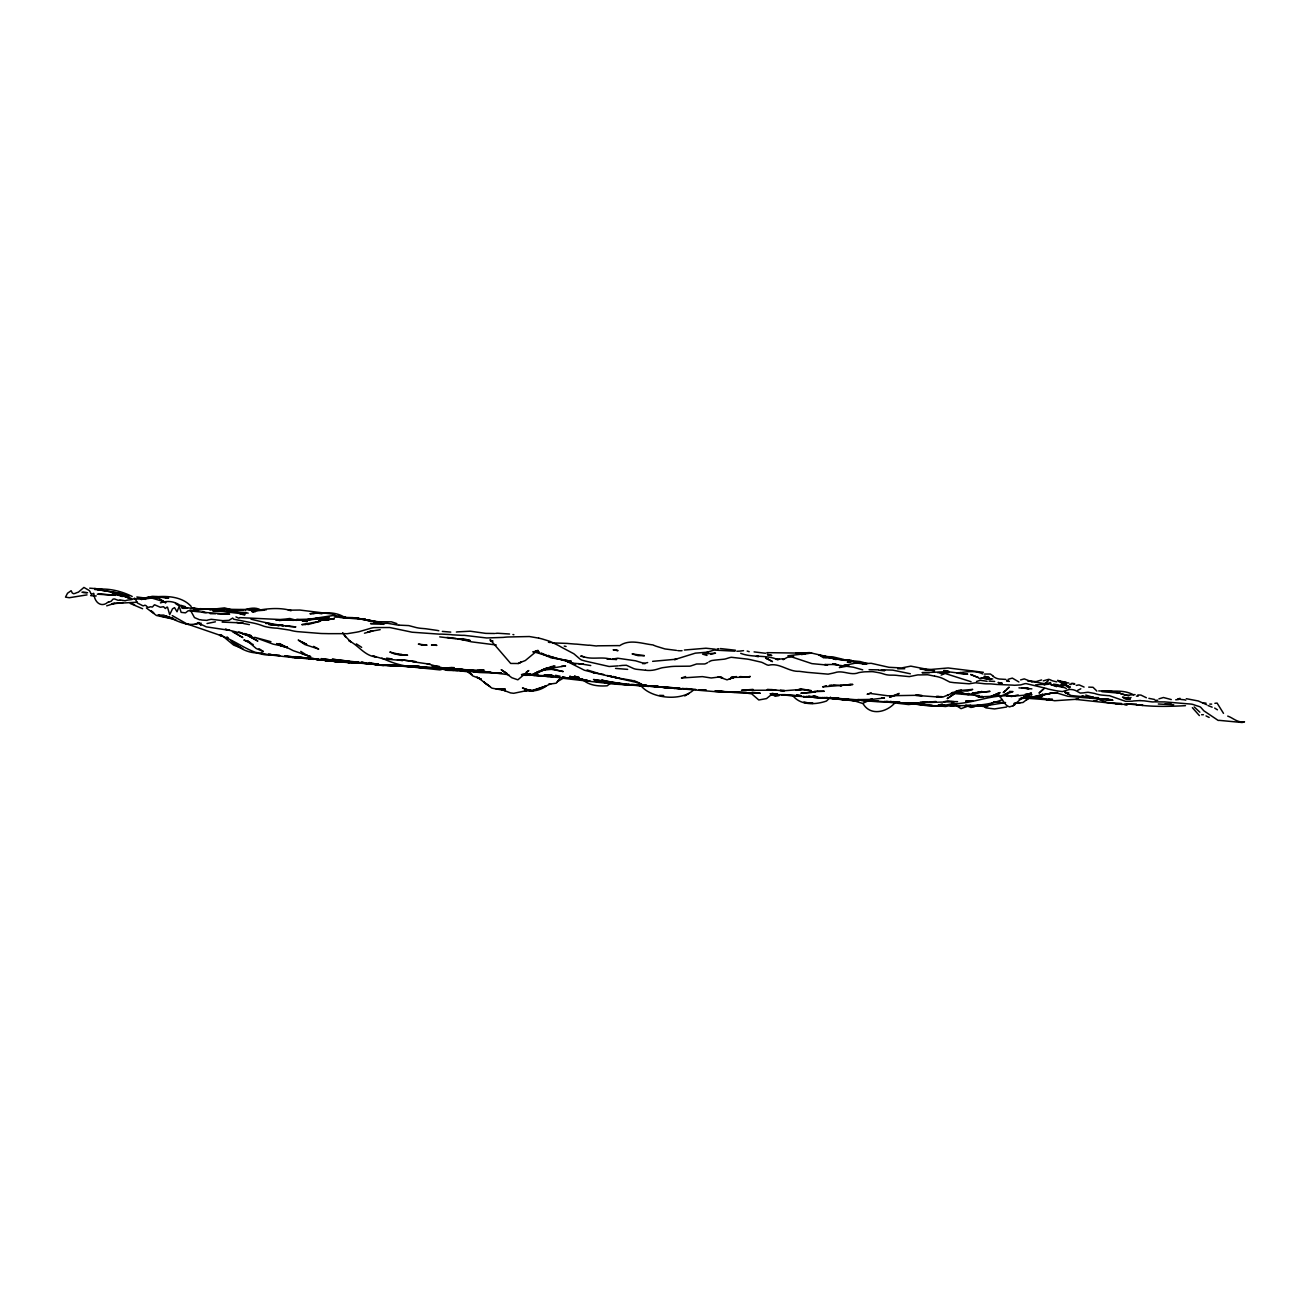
<?xml version="1.0" encoding="UTF-8"?>
<svg xmlns="http://www.w3.org/2000/svg" width="1310" height="1310" viewBox="0 0 1310 1310"><rect width="100%" height="100%" fill="white"/><g stroke="black" fill="none" stroke-linecap="round" stroke-linejoin="round"><path stroke-width="1.5" d="M1044.627 684.59L1046.592 682.526M1048.295 680.725L1044.43 684.475L1051.062 683.836M1006.473 689.764L1009.158 687.144L1003.231 692.613L1005.196 690.976L1004.492 691.631M830.524 697.116L826.495 701.03C815.753 704.764 800.557 705.697 792.779 695.577M1014.726 704.862L1012.892 705.795L1022.111 698.017L1029.283 695.43L1026.27 695.201M1042.793 689.551L1039.043 693.056L1044.332 688.471M895.451 702.242C887.394 712.083 870.544 716.586 863.061 703.667M610.788 683.05L607.185 685.801C598.637 686.456 588.779 685.539 582.393 679.333M1014.399 703.486L1023.028 702.487L1029.005 697.821M1026.123 700.195L1028.874 698.312M639.673 683.935C648.859 698.558 680.823 701.914 693.498 690.042M993.111 702.471L986.397 706.942L976.818 705.517L980.257 705.468L973.854 706.532L964.946 705.631M1043.251 684.573L1046.297 682.444M1214.894 703.323L1217.088 703.077L1223.507 713.361M871.297 692.908L867.154 694.251L870.2 693.448L887.885 695.79L918.408 695.266L922.142 695.61L915.641 695.332L940.22 697.182L941.874 696.658L936.355 696.511L943.003 697.018L958.969 690.517L955.923 691.254L961.573 690.321L957.692 690.861L967.435 691.041L972.708 689.404L957.348 690.73M1044.201 694.513L1053.797 692.777L1044.201 694.513L1041.024 696.363L1020.85 697.984M708.907 661.877L710.135 661.19A11.037 9.285 -82.8 0 1 711.969 660.502L715.031 660.093A69.004 58.164 -86.7 0 0 716.898 659.913L724.037 659.192A18.045 15.163 -84.3 0 0 725.806 658.832L729.572 657.653A17.57 14.688 -82.8 0 1 731.406 657.292L747.109 659.077A74.424 61.93 -80.2 0 1 749.975 659.585L761.372 662.205A18.324 15.196 -82.7 0 1 763.042 662.909L766.89 664.825A12.134 10.021 -83.9 0 0 768.577 665.251C778.942 662.533 787.67 671.08 797.675 671.342A29.934 24.431 -82 0 1 799.362 671.342L806.027 672.194A55.757 45.375 -85.5 0 0 807.68 672.39L828.116 674.159L833.127 673.127A35.796 28.787 -82 0 1 834.83 672.701C842.936 669.737 850.763 676.058 858.82 672.603A90.226 71.641 -80.3 0 1 864.813 671.833L871.805 671.637A37.319 29.672 -82.1 0 1 873.393 671.752L878.65 672.652A61.848 49.141 -81.3 0 1 881.761 673.405L884.856 674.355A35.354 27.952 -84.7 0 0 890.079 675.141L893.24 675.158A58.459 46.079 -81.4 0 1 898.447 675.583L909.32 676.615L917.786 674.896A17.538 13.722 -82.9 0 1 919.342 674.928L927.595 674.748L934.636 676.157M707.662 662.614L706.417 663.302A10.676 9.023 -83.7 0 1 704.551 663.974L696.625 663.99L691.664 665.66A14.934 12.691 -83.7 0 1 689.797 666.168L677.548 666.299A91.307 77.454 -78.3 0 0 670.753 666.593L662.631 667.691A34.568 29.508 -81 0 0 660.715 668.149L656.883 669.312A36.221 31.194 -84.5 0 1 645.568 670.261M684.721 695.938L689.06 693.448M1013.138 705.664L1009.519 706.892C1003.526 705.189 1003.001 697.559 997.499 695.283M982.287 696.298L977.931 696.969L1000.987 695.872L1013.007 691.598L1009.47 691.402M1004.721 694.431L1008.471 692.384M1001.56 699.917C985.578 706.548 967.5 705.55 950.471 705.615L953.991 705.697L949.75 705.648L955.629 704.436L945.509 706.532L939.204 705.877M547.498 667.789L541.62 670.278L551.395 669.328L563.202 671.555L553.704 669.295L544.42 668.951M984.416 674.06L990.426 674.028L993.291 676.124M1203.415 714.72L1201.597 714.72M861.62 699.884L857.641 699.606L871.33 699.425L862.569 703.421L850.96 699.818L847.013 699.556L854.857 700.932L824.252 697.591M1129.744 698.115L1131.038 697.51M869.365 700.13L872.133 698.721M518.236 663.515L521.02 662.123L518.236 663.515L510.671 663.45L490.12 639.575L491.479 641.278L490.349 640.803L493.018 641.114L491.823 641.016M526.342 672.046L528.798 670.556L517.859 679.825L511.817 677.728L501.19 669.688L506.02 672.767M1077.721 690.321L1080.815 688.782M898.644 694.251L889.572 697.247L899.135 693.383M528.241 689.879L531.074 690.632L528.847 690.386L533.219 690.141L546.45 685.867C540.277 690.616 532.22 691.909 524.606 690.452L526.898 690.583L513.684 693.301L510.54 692.908L501.141 689.306L505.267 690.599L491.954 688.159L483.603 681.937L488.139 685.408M114.412 603.353L106.699 605.859M1043.284 680.872L1048.557 679.35A9.432 6.599 -85.2 0 1 1049.638 679.579L1051.799 680.529A15.736 11.053 -84.3 0 0 1052.863 680.922L1056.761 681.888M1020.588 679.906L1024.256 678.891L1032.002 681.904M563.955 677.778L557.274 681.724L559.648 679.137L556.177 683.198L548.775 684.229L550.937 683.787L541.996 687.701M1158.941 698.836L1163.411 697.51L1171.287 699.556M1209.785 704.092L1211.668 704.109M555.014 666.02L546.532 668.87L549.954 667.429M546.45 685.867L531.909 691.107L522.444 687.996L526.833 689.502M941.12 675.108L945.067 673.455L971.054 681.708M947.064 695.544L948.309 695.037M970.366 705.288L961.049 708.644L956.054 705.451M1005.556 702.52L986.479 705.664L973.346 705.713M862.717 669.852L853.252 667.183L833.291 664.514L824.727 664.514L827.592 665.103L811.905 663.63L792.108 657.047L787.67 657.211L783.02 659.634L784.526 658.717L776.175 659.307L777.452 659.487C765.826 654.525 752.497 657.947 740.707 653.346M777.747 659.798L779.188 659.258M1061.231 683.231L1068.747 682.919M215.397 621.824L207.029 623.511M685.588 676.549L681.429 678.007L702.373 676.615L711.199 677.99L720.418 676.844L722.629 677.843L718.207 676.713L727.034 679.841L736.302 676.517M148.423 596.951L143.789 598.605L155.775 596.427L168.712 598.015M897.645 668.788L904.784 668.739M975.524 706.205L971.005 707.466L965.634 705.255M119.898 600.226C116.475 601.208 113.97 596.427 111.677 600.635A17.128 4.274 -85.3 0 1 111.104 601.29L108.992 601.961M519.841 662.713L525.359 660.502L537.509 650.448L534.054 652.085L538.344 650.53L532.941 651.971M364.475 633.205L372.842 630.945L367.635 631.928M779.057 695.61L775.176 696.265L771.574 694.087M826.381 685.67L822.631 686.899L852.859 684.459L848.683 684.557M840.856 666.528L845.851 664.89L848.946 665.857L839.35 667.56L843.722 665.529L856.986 662.811M753.004 689.371L741.525 690.321L775.864 690.19L767.218 689.551L771.574 689.568L782.987 690.845L801.654 689.404L798.773 689.469M1006.669 707.007L994.519 708.939L985.824 707.858L983.384 705.222M307.883 624.542L320.688 621.12L301.808 624.624L305.852 624.575M1048.213 683.231L1050.636 682.477M938.615 705.108L942.316 703.961M976.507 681.462L980.437 680.283L987.134 681.298M984.727 678.072L989.427 677.581L985.349 676.926M1060.167 685.294L1063.278 684.459L1070.303 687.16L1062.541 683.394L1067.29 685.605L1061.018 685.179M454.881 669.426L448.79 670.278L459.368 670.098M710.708 654.378L715.506 653.133L702.602 654.132L706.991 655.442M245.576 609.625C250.439 607.987 256.171 607.185 260.772 610.018M1177.543 699L1180.097 698.361M975.803 692.532L972.004 693.465L982.091 691.516L968.155 694.611L957.119 691.975L960.132 692.597L952.567 692.368M944.068 701.751L947.785 700.817L954.253 701.701L920.996 702.733M1018.214 694.906L1011.287 696.429L1006.113 695.446L1010.862 696.003C990.819 694.202 971.873 704.191 951.797 703.732L952.468 703.519C938.533 707.727 923.599 704.895 909.369 703.241M191.211 606.481C179.421 593.43 157.315 595.821 141.595 598.866L152.877 596.59M1057.579 692.466L1054.124 693.301L1057.154 693.072M1155.224 700.408L1157.745 700.195M642.702 663.728L647.664 662.549M1135.082 694.595L1126.207 695.283L1120.41 693.547L1128.794 695.905M1076.28 685.441L1078.245 685.015A8.155 5.83 -85.2 0 1 1079.374 684.983L1084.091 687.062M137.304 602.207L111.989 603.615M1227.716 716.095C1232.906 717.749 1237.459 723.071 1244.5 721.794A18.127 12.461 -83.4 0 1 1241.995 722.498L1219.315 720.369A8.662 6.01 -83.2 0 1 1218.103 720.385L1203.841 710.79L1200.893 707.498A6.288 4.405 -83.2 0 0 1199.714 706.712L1194.507 705.009A24.202 16.997 -82.8 0 0 1190.413 704.027L1164.492 701.898A23.089 16.408 -83.9 0 1 1163.215 701.914L1154.225 701.849A19.585 13.984 -83.8 0 1 1151.228 701.8L1143.957 700.817A46.292 33.176 -84.5 0 1 1140.077 700.539M254.975 611.131L252.06 611.77L255.204 611.164M160.426 602.895C167.942 600.127 176.342 601.47 182.139 607.169M801.343 654.574L809.4 653.313L795.727 653.117L798.936 652.937M996.73 695.348L993.062 696.167L995.928 695.577M1028.563 697.477L1019.115 699.082M1043.857 684.622L1046.428 684.082L1035.571 684.868M1125.863 698.787L1129.04 698.115L1122.785 697.346M380.211 629.668L369.682 631.486M766.923 652.658L796.775 653.051M869.054 669.705L878.633 669.852M915.084 703.257L909.451 703.634M980.813 705.288L975.18 706.024L979.258 705.959M317.036 618.271L313.843 618.877L329.137 617.436L306.065 620.318L319.902 617.878L317.036 618.271L319.001 617.927M1180.605 699.425L1184.453 699.802A79.124 60.751 -81 0 0 1185.763 700.146M1185.468 705.681C1169.208 706.499 1152.522 707.007 1136.081 704.665L1143.024 705.37L1127.075 703.912M1050.358 693.367L1043.841 694.873L1040.582 697.067C1016.216 697.935 1057.694 694.218 1033.787 696.904M94.909 589.615C107.617 587.748 120.782 590.826 132.212 596.476M1171.287 704.01L1164.803 704.158M972.806 693.268L990.033 691.352L973.641 693.056M324.078 618.877L328.024 618.189M1014.022 703.339L1019.851 702.946L1016.691 703.323M123.058 602.6L111.661 603.779M209.534 609.576L224.518 607.889L232.148 609.952M251.012 619.172C266.028 623.003 280.438 625.754 295.847 626.868L285.564 626.098M717.029 648.974L718.731 648.712M1136.376 704.125L1121.704 704.354L1075.756 699.393L1078.818 699.114L1054.648 700.735L1038.65 697.608L1041.63 697.952L1024.715 698.132L1030.364 696.855L1023.519 697.051L1035.981 697.018L1043.12 694.218L1033.394 696.953M527.701 674.372L530.632 673.946L522.215 675.158M754.085 651.889L764.565 653.166A35.124 29.033 -82.4 0 1 765.777 653.231M829.328 685.376L832.112 684.983M1041.597 679.956L1036.112 681.609L1027.711 681.02M149.078 598.162L158.723 598.162L165.699 602.862L161.294 600.406M1088.708 687.128L1093.015 687.292L1096.142 690.337A16.473 11.97 -84.5 0 0 1096.847 691.091M956.153 693.154L951.044 693.301L979.471 695.692L975.835 695.675M279.194 620.563L286.825 619.827L239.648 617.616M551.657 666.708L554.212 666.364L550.888 666.692M1136.441 696.101L1138.112 696.232M966.158 693.972L969.072 693.612L962.408 694.234L966.158 693.972L957.97 692.089M936.028 701.489L921.831 702.618M313.286 613.506L319.1 612.834L309.946 613.735C321.327 612.916 334.427 610.788 344.383 617.223M145.115 598.146L134.897 599.227M731.308 677.827L733.993 677.499L729.375 678.891L733.993 677.057L730.996 677.401L749.042 677.188L740.052 676.582M979.438 678.58L981.927 678.285M1175.725 699.802L1179.033 699.425M194.191 609.789L202.002 609.101M1052.225 699.016L1046.084 699.638L1051.979 699.982L1048.802 699.212M743.54 650.661L739.773 651.119A22.385 18.7 -84.9 0 1 738.529 651.185L736.859 651.25M795.94 690.321L800.246 689.862M494.623 633.5L485.83 633.369A37.859 34.371 -87.1 0 1 484.389 633.188L470.29 631.207A14.377 13.133 -82.6 0 0 468.816 631.273L457.386 631.879A26.233 24.088 -86.2 0 1 456.388 632.042M1102.087 691.221C1112.927 691.68 1123.538 689.387 1133.625 694.84M495.606 633.401L496.081 633.352A37.401 33.798 -80.8 0 1 497.554 633.238L509.557 634.007M619.499 665.742L620.154 665.676A46.8 40.757 -85.3 0 0 622.053 665.431L626.393 665.267L633.794 668.624A19.797 17.095 -83.6 0 0 636.873 669.328L645.568 670.245M618.205 665.873L609.134 666.495L586.945 661.452A57.853 50.861 -78.8 0 0 585.013 660.993L581.82 660.093A10.333 9.088 -83.2 0 1 579.953 658.995L573.878 653.788L561.286 647.107A77.699 69.348 -78 0 0 557.487 644.995L551.068 641.867A45.768 40.839 -80.4 0 0 549.136 641.098L542.651 639.1A88.703 79.255 -77.2 0 0 538.688 638.117M243.005 622.921L222.143 622.119M184.202 607.742L185.545 607.611M543.928 675.96L546.27 675.747L532.384 675.24L543.928 675.96L541.62 676.157M937.665 672.685L949.193 672.587M201.134 623.151L195.403 623.871L197.351 623.462C186.953 626.917 175.556 620.187 166.239 615.896M861.8 700.735L865.763 700.392M588.96 645.126L596.181 645.977A8.024 7.025 -84.1 0 0 597.557 645.814L618.385 645.601A5.567 4.847 -84 0 0 619.728 645.65C629.848 638.756 642.178 643.767 653.051 644.929M746.34 692.384L714.703 691.271L734.779 692.302L723.742 691.713L730.227 692.155M588.026 645.224L576.171 644.094A25.627 22.63 -85.3 0 1 574.795 644.062L568.818 643.57A37.613 33.241 -86.1 0 1 567.443 643.423L552.067 642.883M864.846 663.548L871.199 663.302L888.933 667.298L901.526 667.936L910.827 666.135L934.587 670.785L923.288 669.246L926.858 670.081M228.268 610.853L242.923 610.165L226.532 610.902L231.575 610.738M181.926 608.167L187.543 607.791M97.333 594.2L115.657 595.313L98.479 593.807M183.318 607.562L200.774 608.953L191.26 608.167M860.424 699.802L862.586 699.933L843.476 699.18L864.387 700.277L884.479 697.935L881.614 698.214L883.284 698.214M550.855 674.977L543.928 675.174L553.131 675.698L550.789 675.207L562.317 678.236L613.62 684.066L658.995 686.849M851.025 684.491L840.234 685.572L841.577 685.654L833.487 684.786M918.294 703.044L911.269 703.061M151.059 596.525L154.187 596.345M940.072 673.094L943.102 672.931M975.18 706.024L981.321 705.73M682.051 650.693L681.626 650.71A29.475 25.119 -85.2 0 1 677.761 650.628M399.55 660.174L397.438 659.929L402.743 660.502L383.535 658.946L372.957 655.95L376.216 656.981C364.704 656.048 358.694 645.453 349.033 640.803L350.72 641.785L344.776 635.792M864.387 700.277L868.399 700.064M528.814 674.028L524.147 674.257L529.96 674.552M1029.906 681.135L1048 684.295L1044.43 684.475M894.468 702.16L868.956 701.178M528.126 674.765L530.255 674.928L522.608 674.83M198.809 608.904L266.225 609.838M264.014 610.231L254.075 611C266.257 608.626 279.145 607.136 291.279 610.591L288.265 610.198L299.875 610.051L334.656 614.325M684.393 650.038L705.975 648.221L715.342 649.203M957.774 672.734L960.869 672.603L958.331 673.029C966.141 671.67 975.475 670.261 982.795 673.962M253.174 611.573L254.042 611.541M807.206 697.018L803.194 696.576L844.786 699.016L835.747 698.066L822.418 697.771L844.688 699.851L835.403 698.295L839.301 698.672L838.236 698.328M194.633 610.558L196.287 610.771L192.374 610.935L205.474 609.084L224.845 610.46L213.497 610.722M456.273 668.935L440.635 668.706M920.111 669.181L930.493 669.688L928.266 669.672L948.145 667.969L983.401 672.308M965.781 705.566L969.04 705.435M334.165 617.059L352.832 617.632L363.328 619.368L339.748 617.485M920.242 702.094L926.94 702.111L908.665 704.567L886.019 701.914L888.917 701.898L863.896 700.981M437.491 669.033L442.403 668.886L432.677 668.018L439.358 668.624M535.495 674.126L538.017 674.044M446.956 668.755L441.699 668.935L452.441 670.114L448.364 668.706M341.73 616.813L340.076 616.846L345.758 617.354L334.083 615.356L307.834 619.433L311.01 619.122L296.519 619.499L304.084 620.138L284.532 619.908L298.369 619.99L292.769 620.007L296.682 620.367M423.719 645.24L427.06 645.159L418.365 644.127L423.719 645.24L421.64 644.798M950.863 705.615L957.938 705.631M851.516 660.371L848.471 660.437L853.088 661.059M968.467 705.631L976.752 706.057M866.369 663.974L861.063 663.188L864.076 664.121M989.017 681.118L994.683 681.429M957.544 701.62L951.125 701.669M182.892 608.348L186.937 608.282M1024.338 698.066L1052.29 700.13M918.703 703.912L910.204 703.421M456.142 669.033L442.485 668.673M876.423 700.948L872.526 700.997L877.487 701.325M159.198 615.143L164.094 615.094M829.803 697.821L822.14 697.575M415.401 661.746L401.712 659.88L415.81 661.615M652.626 661.337L676.664 659.176L674.552 659.601L695.348 653.15L707.908 652.134L706.991 652.314L714.015 650.071L735.041 651.185M854.431 662.844L865.73 664.039M896.302 702.111L888.802 701.914L895.385 701.931M1173.711 704.796L1158.318 703.994M240.09 609.707L245.871 609.674M856.101 700.375L841.511 699.212L845.425 699.704M265.717 623.495L269.369 623.478M1025.304 694.169L1031.985 694.726L1026.811 694.415L1031.494 693.039L1024.666 695.151L1011.287 696.429L1006.44 694.709M916.672 703.65L913.103 703.65L918.146 703.798M422.852 667.822L427.781 667.822L417.939 667.33L436.099 668.067L411.602 666.741L426.307 667.822M993.668 702.013L1003.771 702.668M330.349 660.731L323.57 660.224L335.36 660.748M292.769 620.007L294.603 620.007M415.827 667.298L401.188 666.151M896.138 702.193L884.135 701.456M276.001 625.197L279.259 625.509L268.73 624.526M532.728 675.37L534.873 675.387M653.493 686.375L657.915 686.44L649.039 685.769M849.862 699.786L843.28 699.082M941.939 705.468L945.28 705.5M210.19 613.669L215.823 613.735M541.014 653.493L551.15 657.833L571.062 661.206M957.151 673.225L967.697 674.192L948.178 671.768L922.06 672.652L929.347 672.685M640.197 685.687L635.956 684.606L642.784 685.228M814.067 696.986L806.19 696.396M807.353 703.192L813.133 703.372L803.685 702.291L811.234 703.274L809.351 703.208M1101.874 691.664L1120.296 693.252L1111.126 691.287L1098.73 690.91M866.909 700.277L878.453 701.194M566.231 661.157L571.16 661.353L561.089 659.274M442.354 668.804L444.139 668.837L439.849 669.901L411.094 666.905L415.466 667.249M720.418 648.565L735.483 650.235M850.075 660.584L842.314 660.207M747.126 689.83L749.697 689.862M98.135 589.042L96.973 589.025L101.853 589.14L89.719 588.174M346.511 617.861L356.5 617.976L368.7 620.285L363.247 619.188L367.013 619.941M393.327 665.414L406.608 666.086L385.107 664.858M469.308 671.899L440.913 668.919M398.256 665.513L381.849 665.333L370.222 663.548L375.217 664.53M532.384 675.24L534.644 675.289L522.379 674.175M284.368 619.745L275.952 620.285L289.805 618.5L295.258 619.99M256.416 652.544L266.307 654.165M412.896 666.577L414.566 666.626L403.152 665.857L417.775 666.692M454.177 668.673L447.791 668.247L488.401 671.981L478.92 671.539L483.603 671.866M527.946 674.879L530.255 674.928M412.077 666.102L418.496 666.462M416.907 666.43L419.839 666.495L415.008 666.2M452.818 668.346L447.611 668.231L490.792 672.177M501.222 672.947L496.49 672.832L499.372 672.898M1095.144 697.575L1098.55 697.657M339.699 662.041L349.754 662.418L332.92 661.206M440.225 668.542L447.054 670.327L457.616 670.589M919.44 703.83L922.977 703.928M798.396 695.872L794.81 695.741L799.64 696.003M932.098 705.239L907.404 702.962M156.905 597.114L166.566 597.688M850.436 662.287L847.308 662.205L852.728 661.632L864.944 663.712M381.898 658.128C392.673 663.204 404.413 666.856 416.433 666.905L386.859 665.333L398.551 665.938L395.243 665.66M1186.303 698.688L1198.306 700.981L1206.69 704.731M631.42 684.475L634.449 684.557M561.286 666.397L565.56 665.906L545.73 669.099L553 667.15C541.472 667.019 533.317 678.318 521.478 674.568M676.222 687.979L664.448 687.111M1096.961 701.047L1093.915 700.948L1097.06 701.128M220.588 611.262L239.828 613.489L246.296 612.605L212.646 610.673L218.573 611.197M1069.517 684.262L1071.023 684.508M373.628 664.219L376.903 664.465L351.719 662.189M424.751 667.707L423.081 667.592L432.824 668.133L426.143 667.642M578.365 679.268L582.95 679.432L577.677 678.989M288.74 625.836L286.677 625.738M1085.269 696.822L1082.355 696.527L1088.921 697.149L1082.126 696.347L1092.114 697.28M659.536 695.348L663.695 695.495M398.977 625.132L408.736 625.591L416.252 627.572A42.837 39.693 -88.5 0 0 421.82 628.407L424.866 628.669A46.194 42.755 -78.8 0 1 426.372 628.849L436.361 630.29A34.518 31.866 -80.1 0 1 437.851 630.552L438.834 630.765M1137.817 694.955L1140.928 695.086L1146.365 697.739M1105.804 699.376L1099.483 698.901L1112.272 700.08M622.823 684.229L620.367 684.131L627.179 684.721M630.388 684.721L628.129 684.491L646.976 685.376M339.732 617.01L348.051 617.878M286.006 625.721L289.51 625.869M757.409 656.425L758.703 656.49L756.427 656.392M334.377 661.37L295.552 656.687L321.081 659.978L316.005 659.339M633.434 684.721L637.741 684.884L635.956 684.606M767.644 655.066L771.786 655.475L767.414 654.23M879.206 670.294L884.84 670.54L880.68 670.327M348.607 662.385L343.613 661.943L349.541 662.5L333.149 660.829L377.771 664.678M892.863 701.636L900.199 702.52L899.266 702.406M258.037 652.953C247.819 653.117 238.174 647.877 231.117 640.77L240.156 647.124L236.52 645.879L240.156 647.124M378.459 664.645L370.091 664.039L376.903 664.465M457.943 669.328L463.101 669.574M501.615 673.291L479.624 672.521L452.065 669.656L455.356 669.901M418.217 667.068L419.904 667.15L405.15 666.184L408.409 666.495M819.34 697.87L823.45 698.066M654.394 686.653L681.249 688.782L663.368 687.144M841.167 659.732L823.581 656.441L832.816 656.85L843.869 659.519M807.173 690.124L811.332 690.681L800.164 689.617M622.25 683.771L610.869 682.707L601.617 680.087L619.777 683.722M941.366 705.681L937.78 705.5L943.626 704.764C929.576 708.268 915.166 702.848 900.822 702.815M199.939 608.659L203.377 608.839M328.564 660.633L346.659 661.665M355.092 661.976L358.383 662.156L355.272 661.943M572.257 678.416L562.317 677.352M956.889 705.566L960.197 705.746M262.868 654.083L264.473 654.165L261.296 652.707M392.64 665.071L390.806 664.972L397.519 665.382L389.316 664.76M483.112 671.424L485.011 671.539M921.503 703.994L909.893 703.241M450.984 667.478L454.324 667.658M706.303 690.272L699.016 689.813M862.193 700.277L866.057 700.49M889.703 701.57L893.387 701.865L886.919 701.603M1128.86 698.705L1127.058 698.607L1130.432 698.803M294.865 657.833L299.924 658.128L289.821 657.047L313.516 659.339L308.505 658.455M795.612 695.774L800.819 695.97L786.95 694.906M973.396 705.861L975.885 705.992L970.039 705.468M1115.399 703.748L1121.704 704.354M274.674 655.197L279.75 655.508L269.614 654.574L274.674 655.197L271.235 654.771M382.045 664.972L332.2 659.225L349.95 661.452M656.064 686.424L658.995 686.604M657.325 686.882L675.174 688.438L661.812 687.177M782.774 694.988L798.052 695.807M302.479 621.087L307.26 621.513L302.315 620.743L305.803 621.284M341.239 662.09L358.072 663.106L345.742 662.172M666.25 687.586L670.687 687.865M893.256 701.898L890.538 701.587L894.255 702.127L887.836 701.718L895.254 701.98M82.808 592.431L87.59 592.742M447.005 637.43L456.027 638.396M346.839 661.599L338.569 661.01M632.222 680.43L617.485 677.925M625.558 684.279L632.37 685.048L593.495 679.53L618.549 684.049L615.536 683.542L617.485 683.935L667.838 687.635L660.682 687.062M674.421 687.865L677.352 688.061M682.101 688.421L692.008 689.338M816.85 697.133L808.974 696.56M828.87 697.837L835.534 698.345L831.637 697.968L832.767 698.083M136.813 596.983L144.657 597.982M1098.288 698.558L1089.92 697.575L1098.566 698.164M624.264 683.984L614.095 683.149L623.511 684.164M902.377 702.848L908.731 703.355M1096.781 698.033L1071.121 695.528L1064.883 692.384M430.99 668.018L435.821 668.329M777.043 694.267L774.488 694.087L777.272 694.333M87.017 594.887L69.283 597.72L65.5 597.131L67.531 593.233L70.396 591.252A10.857 2.505 -85.5 0 1 71.198 590.794C72.77 595.952 75.325 592.824 78.027 592.251A14.05 3.291 -85.3 0 0 78.796 591.825L83.922 587.437L88.752 590.204A25.66 6.124 -85.6 0 1 89.522 590.875L89.669 591.072A20.027 4.781 -85.5 0 1 90.079 591.776L90.848 593.381A12.33 2.964 -85.3 0 0 91.291 593.905M270.761 624.51L274.199 624.739L269.794 624.428M435.902 666.135L439.276 666.364M317.691 659.569L327.86 660.731L322.8 659.913M399.746 666.053L389.119 664.841M529.895 675.37L525.343 674.552L559.927 677.614M472.058 670.032L480.311 670.933L477.2 670.54L483.93 669.819L473.5 670.704L456.535 669.164L468.358 669.868M829.279 698.05L842.674 699.376M1018.951 687.865L1031.887 688.88M119.898 600.242A40.577 10.333 -85.7 0 1 121.502 600.16L125.17 600.832A17.341 4.454 -85.3 0 0 125.744 600.586C128.871 599.423 132.212 600.373 134.619 598.162A18.16 4.732 -85.5 0 1 135.11 598.686L137.37 602.977L142.708 605.695A37.139 9.841 -85.7 0 1 143.281 605.875C146.556 603.533 146.54 608.266 149.193 607.267A24.12 6.484 -85.6 0 1 150.83 606.825L152.418 607.054L153.925 605.318A12.953 3.504 -85.5 0 1 154.58 604.761L160.066 607.152A27.035 7.401 -85.2 0 0 160.688 607.185L163.439 606.726A11.446 3.144 -85.5 0 1 164.012 607.201L165.338 608.495L166.943 607.169A5.24 1.457 -85.5 0 1 167.565 607.316L169.678 614.668L172.527 608.806L174.541 607.643L177.03 611.737L179.208 606.366L181.14 612.359L185.316 612.834A12.56 3.586 -85.3 0 0 186.02 612.441L188.198 610.755L204.376 612.359M217.542 613.833L229.627 614.21L202.329 612.278L206.227 612.654M984.514 678.318L981.436 678.072L990.622 678.76L981.043 678.089L992.734 678.957M496.244 644.995L471.453 641.834L458.746 638.822M396.848 665.48L400.401 665.742L380.686 665.316L375.806 664.17M827.724 698.001L824.956 697.673L858.934 700.555M834.814 698.803L838.744 699.098M643.931 685.245L646.419 685.441L643.39 685.212M679.956 688.127L665.545 687.292L667.363 687.603M701.669 689.862L706.057 690.173M661.108 687.128L663.679 687.308M283.746 625.558L279.701 625.247L283.5 625.607M816.064 696.478L813.33 696.265L817.178 696.691M81.924 592.218L86.689 592.595M523.067 674.617L527.652 674.961M1104.805 699.212L1111.666 699.769L1101.726 698.869L1102.709 699.016M566.821 677.941L572.175 678.416M439.734 636.873L470.208 640.524L462.676 638.609M1112.943 700.31L1099.532 699.262L1085.761 695.07M397.372 653.903L389.823 652.036L395.112 654.181L407.606 655.213L396.783 654.247L404.512 655.098L400.958 654.394M268.059 654.378L271.432 654.64L268.026 654.198M695.807 689.437L685.85 688.503M326.141 660.469L336.228 661.665L331.217 660.879M904.784 703.028L908.501 703.339M731.668 692.286L749.598 693.023L744.932 692.859L751.662 693.825L758.785 699.982L766.53 698.59L772.081 694.087L770.82 694.677L785.673 694.709L781.661 694.693M578.349 663.646L583.376 664.105L573.518 663.237L550.97 656.654L554.343 657.751M836.648 698.328L837.778 698.426M1028.219 688.52L1021.833 687.816L1029.12 688.634L1025.468 688.143M886.019 701.472L888.769 701.718M781.186 694.84L804.962 696.773M437.098 666.741L432.071 666.037M279.701 625.247L282.747 625.509M873.131 700.392L870.364 700.146L873.917 700.555M392.198 659.012L386.63 658.128M716.455 690.992L725.904 691.844L717.241 691.009M508.853 674.732L483.537 671.572M354.552 662.844L359.562 663.286L350.818 662.5M1202.957 702.88L1206.035 703.159M689.42 688.978L686.866 688.749L689.764 689.027M429.647 667.838L432.824 668.133M991.212 679.12L982.042 678.138M916.034 703.11L912.579 702.766M442.338 631.404L450.755 632.108M274.085 625.017L279.259 625.509M238.191 622.725L242.809 623.151M999.923 695.528L996.468 695.004M137.337 598.261L145.59 599.374M772.163 693.317L777.469 694.578L770.083 693.71M334.705 661.419L338.569 661.812L292.998 656.687L306.835 658.406M139.859 598.277L145.082 598.817L141.153 599.456L151.763 598.048L165.682 602.24M611.459 676.32L608.315 675.993L619.794 678.383M665.775 687.553L716.75 691.778L760.275 693.236L752.104 692.253M1005.949 679.432L1001.167 679.12A25.267 17.095 -84.1 0 1 993.193 676.386M800.361 688.667L808.614 690.304M998.351 682.674L1002.052 683.083M997.041 702.013L994.192 701.701L1000.398 702.455M842.019 698.918L845.818 699.327M793.663 656.392L787.916 655.786L805.142 653.723L797.823 653.281L809.433 652.593L836.058 658.684L824.53 657.538L826.577 657.391L818.734 654.787L823.744 657.898M367.16 663.646L368.519 663.793L363.525 663.237M449.641 667.56L452.13 667.854M408.605 666.168L450.738 668.444L442.387 667.822L426.913 663.662L430.122 664.252L412.257 661.648M881.925 669.787L892.749 670.13L910.319 673.766M569.13 678.056L571.471 678.334M950.258 705.435L951.928 705.648M615.536 668.411L627.654 669.377M194.093 608.511L198.498 609.068L192.701 608.348M363.279 662.451L361.429 662.221L364.671 662.696M296.666 657.161L284.745 655.95L300.055 657.817L294.996 656.834M604.205 682.477L606.301 682.739M293.178 657.571L269.401 654.836L272.922 655.049C252.568 656.474 237.765 640.934 219.54 635.268L221.259 635.694L186.97 623.92M614.816 650.038L618.058 650.628L613.145 649.809L616.732 650.284M250.93 609.772L247.082 609.281L254.893 610.427M189.983 609.969L196.287 610.771M812.134 696.2L814.836 696.56M643.161 685.998L640.459 685.654L645.093 686.26M890.603 701.62L894.255 702.127M808.597 696.216L811.365 696.592M170.218 617.927L168.826 617.632L172.936 618.484L162.718 616.535M457.829 638.691L463.183 639.427M941.284 672.98L944.248 673.405M368.7 620.285L364.426 619.433L383.879 624.068L370.566 623.609L387.711 623.314L398.977 625.279M270.957 641.703L254.648 637.331L273.168 644.16L287.152 647.042M1121.54 703.486L1106.885 702.504L1092.786 697.116M897.334 702.111L900.199 702.52M813.936 696.412L817.555 696.936M590.745 665.545L580.641 663.859M236.651 622.414L242.465 623.265M654.132 685.85L658.586 686.505M1140.077 700.555L1133.494 700.965A21.5 15.491 -83.8 0 1 1132.168 701.194L1126.878 701.292A64.223 46.227 -81.7 0 0 1125.552 701.325L1109.308 695.643A26.921 19.568 -84.1 0 1 1107.949 695.626L1101.759 695.086A53.825 39.185 -84.8 0 1 1094.685 693.465L1088.037 692.269A66.957 48.912 -81.7 0 0 1083.927 692.826L1080.226 693.072L1076.754 691.156A19.896 14.672 -82.9 0 0 1075.002 690.321L1074.118 690.026A29.868 22.024 -82.7 0 0 1072.775 689.682L1070.516 689.437A14.836 10.938 -83.1 0 0 1069.124 689.551L1062.476 691.565L1058.791 691.14A29.278 21.713 -82.6 0 0 1056.499 690.812L1047.82 688.995A17.472 13.018 -83 0 0 1046.461 688.454L1026.156 683.607A10.627 7.975 -83.2 0 0 1024.715 683.722L1021.735 684.59A21.599 16.26 -84.1 0 1 1020.277 684.933L1014.513 685.277A25.889 19.519 -84.2 0 1 1013.072 685.146L998.597 684.524A70.052 53.153 -85.5 0 1 996.189 684.393L991.359 683.935A54.267 41.265 -81.8 0 0 989.901 683.869L986.954 683.853A59.343 45.244 -85.2 0 1 982.074 683.46L975.721 682.805A19.077 14.59 -82.8 0 0 974.214 682.985L969.154 683.804L955.776 682.772A50.992 39.3 -81.8 0 0 954.269 682.69L949.815 682.084L943.511 678.826A47.537 36.958 -82 0 0 934.62 676.189M867.662 663.613L859.999 661.517L835.846 659.159L836.975 659.307L833.946 658.078M1096.142 698.672L1067.961 696.314L1057.907 693.285M937.862 696.543L939.09 696.724M1072.595 683.345L1074.593 683.656M822.68 656.081L825.742 656.556M645.977 686.08L644.012 685.769L648.532 686.489M653.051 685.981L657.374 686.669M317.266 613.047L321.933 613.8M289.69 619.81L293.358 620.416M1065.914 692.4L1068.878 692.892M773.326 693.694L776.028 694.136M1124.127 698.508L1126.829 698.95M676.484 650.399L664.94 648.941L656.425 646.321A26.839 23.007 -85.3 0 1 653.903 645.322M1122.506 697.166L1130.137 698.95M1006.653 680.954L1009.273 681.413L1006.833 680.627M1148.886 698.345L1154.601 699.475M496.981 672.816L500.256 673.389M244.495 633.532L251.373 635.759L225.336 629.242L229.61 630.356L206.276 626.851L198.367 623.085M451.753 670.18L453.506 670.491M365.261 619.597L375.544 621.611L364.426 619.433M548.415 642.227L550.249 642.571M243.529 623.527L249.391 624.608M533.317 651.643L548.53 656.212L541.243 653.051M600.52 673.864L603.664 674.453M571.995 677.254L576.629 678.138L569.67 676.32L574.255 677.679M989.181 677.761L984.318 676.189M556.013 658.291L559.403 658.946M555.522 675.321L560.107 676.222M245.33 612.589L248.179 613.145M1063.262 687.504L1050.702 684.508L1056.597 686.653M564.233 646.108L566.084 646.469M613.031 676.484L616.158 677.106M341.501 617.092L339.568 616.699L344.546 617.763M1058.808 681.577L1063.884 682.968L1057.809 680.332M615.929 677.614L607.316 675.485M613.915 683.083L616.371 683.591M826.561 697.395L830.442 698.197M512.947 634.531L513.88 634.744M538.672 638.117L529.371 636.529L508.116 636.987A69.037 62.029 -78.3 0 0 503.318 637.397L486.616 637.97L464.411 635.35A29.934 27.363 -80.7 0 0 462.283 635.35L452.425 634.842A40.725 37.401 -79.4 0 0 450.312 634.564L441.683 634.122A48.404 44.507 -78.6 0 0 439.538 634.155L412.208 632.222A36.811 34.191 -87.4 0 1 410.014 631.764L389.79 627.523L374.152 627.588A22.483 21.124 -80.4 0 0 369.567 628.62L358.825 631.747A71.117 66.646 -73.6 0 0 356.517 632.19L347.314 633.696A21.779 20.682 -85.4 0 1 345.021 633.647L328.221 633.663A82.727 78.289 -68.6 0 0 325.912 633.598L322.063 633.532A63.584 60.702 87 0 1 319.755 633.401L297.354 631.616A52.302 50.288 87.9 0 1 289.592 630.077L277.229 628.194A62.7 60.637 83.1 0 1 264.505 626.426L259.92 624.804A66.679 64.665 -61.1 0 0 252.011 622.79L233.72 619.221L232.689 618.058L230.069 619.63A20.158 6.173 -85.3 0 1 228.972 620.35L223.502 620.629A29.672 9.023 -85.2 0 1 222.749 620.662L211.942 619.384A36.074 10.775 -85.2 0 1 211.221 619.286L207.701 620.056A26.691 7.909 -85.3 0 1 206.964 620.383L201.789 620.039A58.999 17.308 -86 0 0 200.626 619.761L200.381 619.745A40.364 11.839 -85.9 0 0 199.66 619.794L194.47 617.583L190.883 611.066M779.27 694.889L774.226 693.825L777.469 694.578M598.948 673.569L587.06 669.918M185.938 623.953L188.525 624.51M251.471 611L255.221 611.803M846.358 659.782L849.338 660.42M580.494 656.163L584.129 656.949M338.864 616.044L343.695 617.092L340.895 616.486M591.661 672.194L596.246 673.258L584.391 670.229L566.248 661.01L575.63 664.399M208.241 609.052L211.123 609.674M833.078 658.881L836.14 659.552M562.399 676.762L565.445 677.434M1060.036 681.675L1066.52 682.526L1059.102 680.758M585.635 680.087L583.441 679.579L590.188 681.298L585.635 680.087L588.01 680.709M371.172 663.024L369.354 662.598L374.12 663.842M479.46 678.171L477.217 677.581L481.376 679.251L472.746 675.894L468.996 672.521L471.895 674.437M367.177 620.531L370.927 621.448M283.795 646.567L280.749 645.83L287.365 647.451L278.146 644.127M645.011 663.695L635.579 660.797L617.796 658.242L612.802 659.012L616.666 659.487L607.054 659.126L610.722 659.225C601.143 656.212 590.875 660.404 581.509 655.868M1071.236 683.361L1074.757 684.246M167.958 597.95L164.11 596.967L167.483 598.31M998.285 682.412L1001.855 683.345M383.584 624.379L372.662 621.136L376.527 622.299M175.786 619.679L156.43 615.471L146.409 608.004M365.293 620.072L357.908 618.418L378.017 621.726L391.444 621.824L396.881 623.625M749.189 651.692L747.191 651.054M1057.514 680.561L1060.183 681.331M1053.567 684.148L1058.087 684.803L1066.356 688.487M169.596 617.534L164.782 616.142L172.756 617.976M194.551 608.806L198.35 609.92M181.762 606.972L184.53 607.791M180.895 605.318L185.512 606.694M593.856 672.701L639.608 683.116L633.762 680.529M302.151 653.821L310.781 656.654L293.293 650.693L279.325 643.587L286.939 647.68L285.416 646.993M997.09 694.971L1000.316 695.987L998.924 695.233M974.247 694.922L976.539 695.675M985.235 676.484L989.034 677.745M131.704 598.605L112.234 593.119L122.321 596.558M307.26 655.557L300.743 651.381M249.064 641.834L243.873 640L253.223 644.569M129.952 598.162L124.548 596.05L128.724 598.244M985.284 677.499L990.278 679.595M142.61 608.741L130.28 603.501M238.813 631.846L254.32 638.052L249.866 636.627L257.857 641.081L245.281 634.335M186.216 623.511L172.249 615.602M1208 705.55L1212.143 707.171M536.036 651.234L539.376 652.576M129.215 596.263L117.834 592.693L125.285 595.935M242.203 633.582L246.526 635.366M242.874 648.565L233.655 645.126L221.013 634.646M536.232 650.89L539.573 652.331M966.796 705.402L967.844 705.877M158.084 614.734L161.212 616.142M235.964 616.895L238.895 618.238M1206.019 715.899L1209.163 717.438M548.382 655.393L553.36 657.817M504.252 672.046L507.068 673.422M301.513 641.818L306.687 644.405L298.221 640.05L304.788 644.504L318.69 649.089L313.598 646.387M132.572 603.828L134.635 604.876M984.088 676.877L986.561 678.678M1065.472 692.499L1068.501 694.103L1065.194 692.335M361.675 647.353L356.32 643.865M276.606 643.538L280.012 645.339L276.983 643.701M250.636 642.784L247.082 640.623L256.187 648.483L263.359 651.529L259.036 648.728M1214.665 708.071L1217.448 709.807M234.097 632.239L242.809 637.577L232.443 631.731M490.022 686.538L477.036 676.992M91.291 593.905L91.454 594.003A14.705 3.537 -85.3 0 0 92.437 593.938L93.37 593.381A9.465 2.276 -85.5 0 1 93.829 593.446C94.451 602.354 100.559 606.792 106.323 603.435A50.893 12.707 -85.8 0 1 108.828 601.847M175.458 603.501L178.471 605.498M1199.37 715.571L1192.362 707.678M467.162 671.309L471.502 674.339M1199.862 712.198L1194.212 706.925M226.99 636.922L228.415 638.035M152.533 612.048L153.827 613.162L151.289 610.755M198.121 622.479L200.987 625.067L198.301 622.643M1018.918 681.97L1012.335 678.105L1009.453 678.908A13.935 9.481 -84.5 0 1 1008.012 679.35M343.367 633.696L345.66 636.971L342.68 632.714M96.252 595.935A31.62 30.818 18 0 1 90.652 595.608M954.122 693.972L947.359 698.541L954.122 693.972M538.574 671.457L535.43 673.274L550.871 667.298L533.399 674.208L538.574 671.457M997.729 693.498L990.966 696.445L1000.103 692.581L997.729 693.498M328.99 619.597L318.903 620.383L334.296 618.811L324.847 620.023L328.99 619.597M815 692.073L801.147 693.17L815 692.073M750.237 676.517L745.701 677.221L750.237 676.517M644.34 655.655L638.052 655.639L632.108 653.919L644.34 655.655M810.513 652.92L808.401 653.166L811.561 652.855L810.513 652.92M505.103 689.125L496.31 688.945L505.103 689.125M817.489 691.271L813.821 691.615L824.285 691.271L817.489 691.271M972.855 701.243L965.814 701.161L972.855 701.243M525.588 674.683L523.673 674.716L528.65 674.634L525.588 674.683M477.708 671.784L472.959 671.391L477.708 671.784M373.383 663.548L368.438 663.515L378.279 664.039L373.383 663.548M784.461 690.55L780.154 690.452L784.461 690.55M821.812 697.935L813.608 697.395L821.812 697.935M332.986 660.224L321.048 658.652L336.441 660.698L332.986 660.224M543.846 676.058L541.554 675.976L548.481 676.435L543.846 676.058M325.322 660.338L310.224 658.652L327.058 660.6L322.031 659.929L325.322 660.338M550.822 676.369L548.513 676.288L553.098 676.615L550.822 676.369M578.676 678.924L574.042 678.727L581.05 679.3L578.676 678.924M946.082 670.638L943.691 670.54L949.046 671.621L946.082 670.638M434.642 645.191L431.481 645.044L436.901 645.339L434.642 645.191M118.997 593.135L96.776 589.484L118.997 593.135M383.584 665.398L378.606 664.989L383.584 665.398M1127.108 704.698L1124.586 704.502L1127.108 704.698M460.17 669.983L458.582 669.852L463.347 670.294L460.17 669.983M95.695 588.665L94.549 588.567L100.362 590.057L95.695 588.665M1107.9 699.212L1104.494 698.901L1107.9 699.212M1087.382 697.133L1081.438 696.511L1087.382 697.133M982.975 697.264L979.389 696.773L982.975 697.264M241.891 614.275L240.123 614.062L245.068 614.717L241.891 614.275M800.754 695.643L796.693 695.119L800.754 695.643M599.669 682.084L595.084 681.184L599.669 682.084M315.252 658.832L311.371 658.341L316.48 658.995L315.252 658.832M834.83 664.121L832.603 663.842L837.958 664.841L834.83 664.121M978.537 677.663L970.743 674.535L978.537 677.663M579.135 677.516L574.533 676.238L579.135 677.516M768.168 659.094L765.597 658.128L772.474 661.615L768.168 659.094M642.85 684.983L638.248 682.756L642.85 684.983M1068.289 686.931L1066.373 685.294L1069.255 687.93L1068.289 686.931"/></g></svg>
